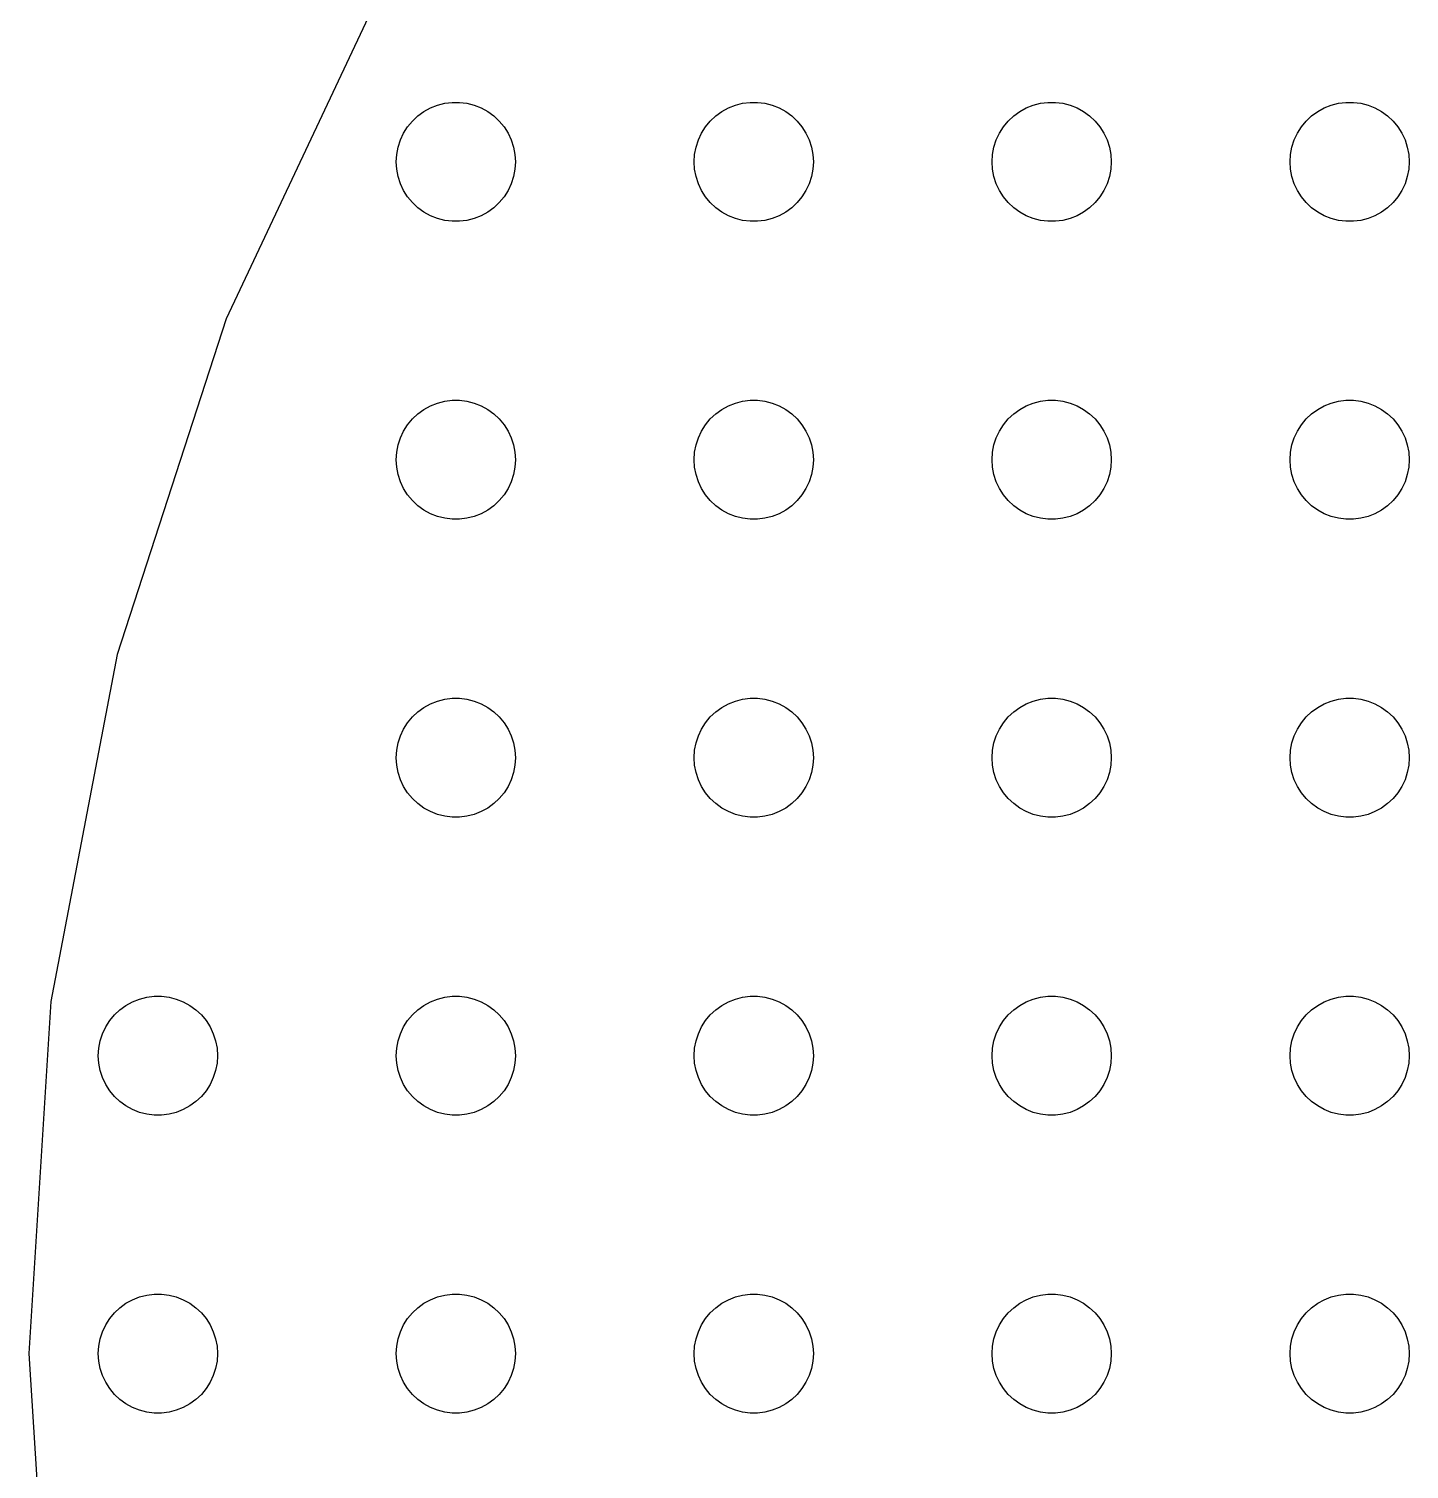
# Model space of a CAD drawing. Header units: metres. Extents: x -142 to 142, y -141 to 141.
# Drawn here: x -141.5 to -72, y -5.8 to 66.7 of the extents above; entities that cross this region are included whole.
import ezdxf

# ---------------------------------------------------------------- set-up
doc = ezdxf.new("R2010")
doc.units = ezdxf.units.M

msp = doc.modelspace()

# ---------------------------------------------------------------- linework, layer by layer
for p, q in [((-123.997, 68.1681), (-131.563, 52.0896)), ((-121.912, 62.3115), (-121.607, 62.533)), ((-121.607, 62.533), (-121.277, 62.7145)), ((-121.277, 62.7145), (-120.927, 62.8532)), ((-120.927, 62.8532), (-120.562, 62.9469)), ((-120.562, 62.9469), (-120.188, 62.9941)), ((-120.188, 62.9941), (-119.812, 62.9941)), ((-119.812, 62.9941), (-119.438, 62.9469)), ((-119.438, 62.9469), (-119.073, 62.8532)), ((-119.073, 62.8532), (-118.723, 62.7145)), ((-118.723, 62.7145), (-118.393, 62.533)), ((-118.393, 62.533), (-118.088, 62.3115)), ((-106.912, 62.3115), (-106.607, 62.533)), ((-106.607, 62.533), (-106.277, 62.7145)), ((-106.277, 62.7145), (-105.927, 62.8532)), ((-105.927, 62.8532), (-105.562, 62.9469)), ((-105.562, 62.9469), (-105.188, 62.9941)), ((-105.188, 62.9941), (-104.812, 62.9941)), ((-104.812, 62.9941), (-104.438, 62.9469)), ((-104.438, 62.9469), (-104.073, 62.8532)), ((-104.073, 62.8532), (-103.723, 62.7145)), ((-103.723, 62.7145), (-103.393, 62.533)), ((-103.393, 62.533), (-103.088, 62.3115)), ((-91.9123, 62.3115), (-91.6075, 62.533)), ((-91.6075, 62.533), (-91.2773, 62.7145)), ((-91.2773, 62.7145), (-90.927, 62.8532)), ((-90.927, 62.8532), (-90.5621, 62.9469)), ((-90.5621, 62.9469), (-90.1884, 62.9941)), ((-90.1884, 62.9941), (-89.8116, 62.9941)), ((-89.8116, 62.9941), (-89.4379, 62.9469)), ((-89.4379, 62.9469), (-89.073, 62.8532)), ((-89.073, 62.8532), (-88.7227, 62.7145)), ((-88.7227, 62.7145), (-88.3925, 62.533)), ((-88.3925, 62.533), (-88.0877, 62.3115)), ((-76.9123, 62.3115), (-76.6075, 62.533)), ((-76.6075, 62.533), (-76.2773, 62.7145)), ((-76.2773, 62.7145), (-75.927, 62.8532)), ((-75.927, 62.8532), (-75.5621, 62.9469)), ((-75.5621, 62.9469), (-75.1884, 62.9941)), ((-75.1884, 62.9941), (-74.8116, 62.9941)), ((-74.8116, 62.9941), (-74.4379, 62.9469)), ((-74.4379, 62.9469), (-74.073, 62.8532)), ((-74.073, 62.8532), (-73.7227, 62.7145)), ((-73.7227, 62.7145), (-73.3925, 62.533)), ((-73.3925, 62.533), (-73.0877, 62.3115)), ((-122.629, 61.4453), (-122.427, 61.7634)), ((-122.427, 61.7634), (-122.187, 62.0536)), ((-122.187, 62.0536), (-121.912, 62.3115)), ((-118.088, 62.3115), (-117.813, 62.0536)), ((-117.813, 62.0536), (-117.573, 61.7634)), ((-117.573, 61.7634), (-117.371, 61.4453)), ((-107.629, 61.4453), (-107.427, 61.7634)), ((-107.427, 61.7634), (-107.187, 62.0536)), ((-107.187, 62.0536), (-106.912, 62.3115)), ((-103.088, 62.3115), (-102.813, 62.0536)), ((-102.813, 62.0536), (-102.573, 61.7634)), ((-102.573, 61.7634), (-102.371, 61.4453)), ((-92.6289, 61.4453), (-92.427, 61.7634)), ((-92.427, 61.7634), (-92.1869, 62.0536)), ((-92.1869, 62.0536), (-91.9123, 62.3115)), ((-88.0877, 62.3115), (-87.8131, 62.0536)), ((-87.8131, 62.0536), (-87.573, 61.7634)), ((-87.573, 61.7634), (-87.3711, 61.4453)), ((-77.6289, 61.4453), (-77.427, 61.7634)), ((-77.427, 61.7634), (-77.1869, 62.0536)), ((-77.1869, 62.0536), (-76.9123, 62.3115)), ((-73.0877, 62.3115), (-72.8131, 62.0536)), ((-72.8131, 62.0536), (-72.573, 61.7634)), ((-72.573, 61.7634), (-72.3711, 61.4453)), ((-122.906, 60.7461), (-122.789, 61.1044)), ((-122.789, 61.1044), (-122.629, 61.4453)), ((-117.371, 61.4453), (-117.211, 61.1044)), ((-117.211, 61.1044), (-117.094, 60.7461)), ((-107.906, 60.7461), (-107.789, 61.1044)), ((-107.789, 61.1044), (-107.629, 61.4453)), ((-102.371, 61.4453), (-102.211, 61.1044)), ((-102.211, 61.1044), (-102.094, 60.7461)), ((-92.9057, 60.7461), (-92.7893, 61.1044)), ((-92.7893, 61.1044), (-92.6289, 61.4453)), ((-87.3711, 61.4453), (-87.2107, 61.1044)), ((-87.2107, 61.1044), (-87.0943, 60.7461)), ((-77.9057, 60.7461), (-77.7893, 61.1044)), ((-77.7893, 61.1044), (-77.6289, 61.4453)), ((-72.3711, 61.4453), (-72.2107, 61.1044)), ((-72.2107, 61.1044), (-72.0943, 60.7461)), ((-123, 60), (-122.976, 60.376)), ((-122.976, 60.376), (-122.906, 60.7461)), ((-117.094, 60.7461), (-117.024, 60.376)), ((-117.024, 60.376), (-117, 60)), ((-108, 60), (-107.976, 60.376)), ((-107.976, 60.376), (-107.906, 60.7461)), ((-102.094, 60.7461), (-102.024, 60.376)), ((-102.024, 60.376), (-102, 60)), ((-93, 60), (-92.9763, 60.376)), ((-92.9763, 60.376), (-92.9057, 60.7461)), ((-87.0943, 60.7461), (-87.0237, 60.376)), ((-87.0237, 60.376), (-87, 60)), ((-78, 60), (-77.9763, 60.376)), ((-77.9763, 60.376), (-77.9057, 60.7461)), ((-72.0943, 60.7461), (-72.0237, 60.376)), ((-72.0237, 60.376), (-72, 60)), ((-122.976, 59.624), (-123, 60)), ((-122.906, 59.2539), (-122.976, 59.624)), ((-117.024, 59.624), (-117.094, 59.2539)), ((-117, 60), (-117.024, 59.624)), ((-107.976, 59.624), (-108, 60)), ((-107.906, 59.2539), (-107.976, 59.624)), ((-102.024, 59.624), (-102.094, 59.2539)), ((-102, 60), (-102.024, 59.624)), ((-92.9763, 59.624), (-93, 60)), ((-92.9057, 59.2539), (-92.9763, 59.624)), ((-87.0237, 59.624), (-87.0943, 59.2539)), ((-87, 60), (-87.0237, 59.624)), ((-77.9763, 59.624), (-78, 60)), ((-77.9057, 59.2539), (-77.9763, 59.624)), ((-72.0237, 59.624), (-72.0943, 59.2539)), ((-72, 60), (-72.0237, 59.624)), ((-122.789, 58.8956), (-122.906, 59.2539)), ((-122.629, 58.5547), (-122.789, 58.8956)), ((-117.211, 58.8956), (-117.371, 58.5547)), ((-117.094, 59.2539), (-117.211, 58.8956)), ((-107.789, 58.8956), (-107.906, 59.2539)), ((-107.629, 58.5547), (-107.789, 58.8956)), ((-102.211, 58.8956), (-102.371, 58.5547)), ((-102.094, 59.2539), (-102.211, 58.8956)), ((-92.7893, 58.8956), (-92.9057, 59.2539)), ((-92.6289, 58.5547), (-92.7893, 58.8956)), ((-87.2107, 58.8956), (-87.3711, 58.5547)), ((-87.0943, 59.2539), (-87.2107, 58.8956)), ((-77.7893, 58.8956), (-77.9057, 59.2539)), ((-77.6289, 58.5547), (-77.7893, 58.8956)), ((-72.2107, 58.8956), (-72.3711, 58.5547)), ((-72.0943, 59.2539), (-72.2107, 58.8956)), ((-122.427, 58.2366), (-122.629, 58.5547)), ((-122.187, 57.9464), (-122.427, 58.2366)), ((-117.573, 58.2366), (-117.813, 57.9464)), ((-117.371, 58.5547), (-117.573, 58.2366)), ((-107.427, 58.2366), (-107.629, 58.5547)), ((-107.187, 57.9464), (-107.427, 58.2366)), ((-102.573, 58.2366), (-102.813, 57.9464)), ((-102.371, 58.5547), (-102.573, 58.2366)), ((-92.427, 58.2366), (-92.6289, 58.5547)), ((-92.1869, 57.9464), (-92.427, 58.2366)), ((-87.573, 58.2366), (-87.8131, 57.9464)), ((-87.3711, 58.5547), (-87.573, 58.2366)), ((-77.427, 58.2366), (-77.6289, 58.5547)), ((-77.1869, 57.9464), (-77.427, 58.2366)), ((-72.573, 58.2366), (-72.8131, 57.9464)), ((-72.3711, 58.5547), (-72.573, 58.2366)), ((-121.912, 57.6885), (-122.187, 57.9464)), ((-121.607, 57.467), (-121.912, 57.6885)), ((-121.277, 57.2855), (-121.607, 57.467)), ((-118.393, 57.467), (-118.723, 57.2855)), ((-118.088, 57.6885), (-118.393, 57.467)), ((-117.813, 57.9464), (-118.088, 57.6885)), ((-106.912, 57.6885), (-107.187, 57.9464)), ((-106.607, 57.467), (-106.912, 57.6885)), ((-106.277, 57.2855), (-106.607, 57.467)), ((-103.393, 57.467), (-103.723, 57.2855)), ((-103.088, 57.6885), (-103.393, 57.467)), ((-102.813, 57.9464), (-103.088, 57.6885)), ((-91.9123, 57.6885), (-92.1869, 57.9464)), ((-91.6075, 57.467), (-91.9123, 57.6885)), ((-91.2773, 57.2855), (-91.6075, 57.467)), ((-88.3925, 57.467), (-88.7227, 57.2855)), ((-88.0877, 57.6885), (-88.3925, 57.467)), ((-87.8131, 57.9464), (-88.0877, 57.6885)), ((-76.9123, 57.6885), (-77.1869, 57.9464)), ((-76.6075, 57.467), (-76.9123, 57.6885)), ((-76.2773, 57.2855), (-76.6075, 57.467)), ((-73.3925, 57.467), (-73.7227, 57.2855)), ((-73.0877, 57.6885), (-73.3925, 57.467)), ((-72.8131, 57.9464), (-73.0877, 57.6885)), ((-120.927, 57.1468), (-121.277, 57.2855)), ((-120.562, 57.0531), (-120.927, 57.1468)), ((-120.188, 57.0059), (-120.562, 57.0531)), ((-119.812, 57.0059), (-120.188, 57.0059)), ((-119.438, 57.0531), (-119.812, 57.0059)), ((-119.073, 57.1468), (-119.438, 57.0531)), ((-118.723, 57.2855), (-119.073, 57.1468)), ((-105.927, 57.1468), (-106.277, 57.2855)), ((-105.562, 57.0531), (-105.927, 57.1468)), ((-105.188, 57.0059), (-105.562, 57.0531)), ((-104.812, 57.0059), (-105.188, 57.0059)), ((-104.438, 57.0531), (-104.812, 57.0059)), ((-104.073, 57.1468), (-104.438, 57.0531)), ((-103.723, 57.2855), (-104.073, 57.1468)), ((-90.927, 57.1468), (-91.2773, 57.2855)), ((-90.5621, 57.0531), (-90.927, 57.1468)), ((-90.1884, 57.0059), (-90.5621, 57.0531)), ((-89.8116, 57.0059), (-90.1884, 57.0059)), ((-89.4379, 57.0531), (-89.8116, 57.0059)), ((-89.073, 57.1468), (-89.4379, 57.0531)), ((-88.7227, 57.2855), (-89.073, 57.1468)), ((-75.927, 57.1468), (-76.2773, 57.2855)), ((-75.5621, 57.0531), (-75.927, 57.1468)), ((-75.1884, 57.0059), (-75.5621, 57.0531)), ((-74.8116, 57.0059), (-75.1884, 57.0059)), ((-74.4379, 57.0531), (-74.8116, 57.0059)), ((-74.073, 57.1468), (-74.4379, 57.0531)), ((-73.7227, 57.2855), (-74.073, 57.1468)), ((-131.563, 52.0896), (-137.055, 35.1896)), ((-120.927, 47.8532), (-120.562, 47.9469)), ((-120.562, 47.9469), (-120.188, 47.9941)), ((-120.188, 47.9941), (-119.812, 47.9941)), ((-119.812, 47.9941), (-119.438, 47.9469)), ((-119.438, 47.9469), (-119.073, 47.8532)), ((-105.927, 47.8532), (-105.562, 47.9469)), ((-105.562, 47.9469), (-105.188, 47.9941)), ((-105.188, 47.9941), (-104.812, 47.9941)), ((-104.812, 47.9941), (-104.438, 47.9469)), ((-104.438, 47.9469), (-104.073, 47.8532)), ((-90.927, 47.8532), (-90.5621, 47.9469)), ((-90.5621, 47.9469), (-90.1884, 47.9941)), ((-90.1884, 47.9941), (-89.8116, 47.9941)), ((-89.8116, 47.9941), (-89.4379, 47.9469)), ((-89.4379, 47.9469), (-89.073, 47.8532)), ((-75.927, 47.8532), (-75.5621, 47.9469)), ((-75.5621, 47.9469), (-75.1884, 47.9941)), ((-75.1884, 47.9941), (-74.8116, 47.9941)), ((-74.8116, 47.9941), (-74.4379, 47.9469)), ((-74.4379, 47.9469), (-74.073, 47.8532)), ((-122.187, 47.0536), (-121.912, 47.3115)), ((-121.912, 47.3115), (-121.607, 47.533)), ((-121.607, 47.533), (-121.277, 47.7145)), ((-121.277, 47.7145), (-120.927, 47.8532)), ((-119.073, 47.8532), (-118.723, 47.7145)), ((-118.723, 47.7145), (-118.393, 47.533)), ((-118.393, 47.533), (-118.088, 47.3115)), ((-118.088, 47.3115), (-117.813, 47.0536)), ((-107.187, 47.0536), (-106.912, 47.3115)), ((-106.912, 47.3115), (-106.607, 47.533)), ((-106.607, 47.533), (-106.277, 47.7145)), ((-106.277, 47.7145), (-105.927, 47.8532)), ((-104.073, 47.8532), (-103.723, 47.7145)), ((-103.723, 47.7145), (-103.393, 47.533)), ((-103.393, 47.533), (-103.088, 47.3115)), ((-103.088, 47.3115), (-102.813, 47.0536)), ((-92.1869, 47.0536), (-91.9123, 47.3115)), ((-91.9123, 47.3115), (-91.6075, 47.533)), ((-91.6075, 47.533), (-91.2773, 47.7145)), ((-91.2773, 47.7145), (-90.927, 47.8532)), ((-89.073, 47.8532), (-88.7227, 47.7145)), ((-88.7227, 47.7145), (-88.3925, 47.533)), ((-88.3925, 47.533), (-88.0877, 47.3115)), ((-88.0877, 47.3115), (-87.8131, 47.0536)), ((-77.1869, 47.0536), (-76.9123, 47.3115)), ((-76.9123, 47.3115), (-76.6075, 47.533)), ((-76.6075, 47.533), (-76.2773, 47.7145)), ((-76.2773, 47.7145), (-75.927, 47.8532)), ((-74.073, 47.8532), (-73.7227, 47.7145)), ((-73.7227, 47.7145), (-73.3925, 47.533)), ((-73.3925, 47.533), (-73.0877, 47.3115)), ((-73.0877, 47.3115), (-72.8131, 47.0536)), ((-122.789, 46.1044), (-122.629, 46.4453)), ((-122.629, 46.4453), (-122.427, 46.7634)), ((-122.427, 46.7634), (-122.187, 47.0536)), ((-117.813, 47.0536), (-117.573, 46.7634)), ((-117.573, 46.7634), (-117.371, 46.4453)), ((-117.371, 46.4453), (-117.211, 46.1044)), ((-107.789, 46.1044), (-107.629, 46.4453)), ((-107.629, 46.4453), (-107.427, 46.7634)), ((-107.427, 46.7634), (-107.187, 47.0536)), ((-102.813, 47.0536), (-102.573, 46.7634)), ((-102.573, 46.7634), (-102.371, 46.4453)), ((-102.371, 46.4453), (-102.211, 46.1044)), ((-92.7893, 46.1044), (-92.6289, 46.4453)), ((-92.6289, 46.4453), (-92.427, 46.7634)), ((-92.427, 46.7634), (-92.1869, 47.0536)), ((-87.8131, 47.0536), (-87.573, 46.7634)), ((-87.573, 46.7634), (-87.3711, 46.4453)), ((-87.3711, 46.4453), (-87.2107, 46.1044)), ((-77.7893, 46.1044), (-77.6289, 46.4453)), ((-77.6289, 46.4453), (-77.427, 46.7634)), ((-77.427, 46.7634), (-77.1869, 47.0536)), ((-72.8131, 47.0536), (-72.573, 46.7634)), ((-72.573, 46.7634), (-72.3711, 46.4453)), ((-72.3711, 46.4453), (-72.2107, 46.1044)), ((-122.976, 45.376), (-122.906, 45.7461)), ((-122.906, 45.7461), (-122.789, 46.1044)), ((-117.211, 46.1044), (-117.094, 45.7461)), ((-117.094, 45.7461), (-117.024, 45.376)), ((-107.976, 45.376), (-107.906, 45.7461)), ((-107.906, 45.7461), (-107.789, 46.1044)), ((-102.211, 46.1044), (-102.094, 45.7461)), ((-102.094, 45.7461), (-102.024, 45.376)), ((-92.9763, 45.376), (-92.9057, 45.7461)), ((-92.9057, 45.7461), (-92.7893, 46.1044)), ((-87.2107, 46.1044), (-87.0943, 45.7461)), ((-87.0943, 45.7461), (-87.0237, 45.376)), ((-77.9763, 45.376), (-77.9057, 45.7461)), ((-77.9057, 45.7461), (-77.7893, 46.1044)), ((-72.2107, 46.1044), (-72.0943, 45.7461)), ((-72.0943, 45.7461), (-72.0237, 45.376)), ((-123, 45), (-122.976, 45.376)), ((-122.976, 44.624), (-123, 45)), ((-117.024, 45.376), (-117, 45)), ((-117, 45), (-117.024, 44.624)), ((-108, 45), (-107.976, 45.376)), ((-107.976, 44.624), (-108, 45)), ((-102.024, 45.376), (-102, 45)), ((-102, 45), (-102.024, 44.624)), ((-93, 45), (-92.9763, 45.376)), ((-92.9763, 44.624), (-93, 45)), ((-87.0237, 45.376), (-87, 45)), ((-87, 45), (-87.0237, 44.624)), ((-78, 45), (-77.9763, 45.376)), ((-77.9763, 44.624), (-78, 45)), ((-72.0237, 45.376), (-72, 45)), ((-72, 45), (-72.0237, 44.624)), ((-122.906, 44.2539), (-122.976, 44.624)), ((-122.789, 43.8956), (-122.906, 44.2539)), ((-117.094, 44.2539), (-117.211, 43.8956)), ((-117.024, 44.624), (-117.094, 44.2539)), ((-107.906, 44.2539), (-107.976, 44.624)), ((-107.789, 43.8956), (-107.906, 44.2539)), ((-102.094, 44.2539), (-102.211, 43.8956)), ((-102.024, 44.624), (-102.094, 44.2539)), ((-92.9057, 44.2539), (-92.9763, 44.624)), ((-92.7893, 43.8956), (-92.9057, 44.2539)), ((-87.0943, 44.2539), (-87.2107, 43.8956)), ((-87.0237, 44.624), (-87.0943, 44.2539)), ((-77.9057, 44.2539), (-77.9763, 44.624)), ((-77.7893, 43.8956), (-77.9057, 44.2539)), ((-72.0943, 44.2539), (-72.2107, 43.8956)), ((-72.0237, 44.624), (-72.0943, 44.2539)), ((-122.629, 43.5547), (-122.789, 43.8956)), ((-122.427, 43.2366), (-122.629, 43.5547)), ((-117.371, 43.5547), (-117.573, 43.2366)), ((-117.211, 43.8956), (-117.371, 43.5547)), ((-107.629, 43.5547), (-107.789, 43.8956)), ((-107.427, 43.2366), (-107.629, 43.5547)), ((-102.371, 43.5547), (-102.573, 43.2366)), ((-102.211, 43.8956), (-102.371, 43.5547)), ((-92.6289, 43.5547), (-92.7893, 43.8956)), ((-92.427, 43.2366), (-92.6289, 43.5547)), ((-87.3711, 43.5547), (-87.573, 43.2366)), ((-87.2107, 43.8956), (-87.3711, 43.5547)), ((-77.6289, 43.5547), (-77.7893, 43.8956)), ((-77.427, 43.2366), (-77.6289, 43.5547)), ((-72.3711, 43.5547), (-72.573, 43.2366)), ((-72.2107, 43.8956), (-72.3711, 43.5547)), ((-122.187, 42.9464), (-122.427, 43.2366)), ((-121.912, 42.6885), (-122.187, 42.9464)), ((-117.813, 42.9464), (-118.088, 42.6885)), ((-117.573, 43.2366), (-117.813, 42.9464)), ((-107.187, 42.9464), (-107.427, 43.2366)), ((-106.912, 42.6885), (-107.187, 42.9464)), ((-102.813, 42.9464), (-103.088, 42.6885)), ((-102.573, 43.2366), (-102.813, 42.9464)), ((-92.1869, 42.9464), (-92.427, 43.2366)), ((-91.9123, 42.6885), (-92.1869, 42.9464)), ((-87.8131, 42.9464), (-88.0877, 42.6885)), ((-87.573, 43.2366), (-87.8131, 42.9464)), ((-77.1869, 42.9464), (-77.427, 43.2366)), ((-76.9123, 42.6885), (-77.1869, 42.9464)), ((-72.8131, 42.9464), (-73.0877, 42.6885)), ((-72.573, 43.2366), (-72.8131, 42.9464)), ((-121.607, 42.467), (-121.912, 42.6885)), ((-121.277, 42.2855), (-121.607, 42.467)), ((-120.927, 42.1468), (-121.277, 42.2855)), ((-120.562, 42.0531), (-120.927, 42.1468)), ((-119.073, 42.1468), (-119.438, 42.0531)), ((-118.723, 42.2855), (-119.073, 42.1468)), ((-118.393, 42.467), (-118.723, 42.2855)), ((-118.088, 42.6885), (-118.393, 42.467)), ((-106.607, 42.467), (-106.912, 42.6885)), ((-106.277, 42.2855), (-106.607, 42.467)), ((-105.927, 42.1468), (-106.277, 42.2855)), ((-105.562, 42.0531), (-105.927, 42.1468)), ((-104.073, 42.1468), (-104.438, 42.0531)), ((-103.723, 42.2855), (-104.073, 42.1468)), ((-103.393, 42.467), (-103.723, 42.2855)), ((-103.088, 42.6885), (-103.393, 42.467)), ((-91.6075, 42.467), (-91.9123, 42.6885)), ((-91.2773, 42.2855), (-91.6075, 42.467)), ((-90.927, 42.1468), (-91.2773, 42.2855)), ((-90.5621, 42.0531), (-90.927, 42.1468)), ((-89.073, 42.1468), (-89.4379, 42.0531)), ((-88.7227, 42.2855), (-89.073, 42.1468)), ((-88.3925, 42.467), (-88.7227, 42.2855)), ((-88.0877, 42.6885), (-88.3925, 42.467)), ((-76.6075, 42.467), (-76.9123, 42.6885)), ((-76.2773, 42.2855), (-76.6075, 42.467)), ((-75.927, 42.1468), (-76.2773, 42.2855)), ((-75.5621, 42.0531), (-75.927, 42.1468)), ((-74.073, 42.1468), (-74.4379, 42.0531)), ((-73.7227, 42.2855), (-74.073, 42.1468)), ((-73.3925, 42.467), (-73.7227, 42.2855)), ((-73.0877, 42.6885), (-73.3925, 42.467)), ((-120.188, 42.0059), (-120.562, 42.0531)), ((-119.812, 42.0059), (-120.188, 42.0059)), ((-119.438, 42.0531), (-119.812, 42.0059)), ((-105.188, 42.0059), (-105.562, 42.0531)), ((-104.812, 42.0059), (-105.188, 42.0059)), ((-104.438, 42.0531), (-104.812, 42.0059)), ((-90.1884, 42.0059), (-90.5621, 42.0531)), ((-89.8116, 42.0059), (-90.1884, 42.0059)), ((-89.4379, 42.0531), (-89.8116, 42.0059)), ((-75.1884, 42.0059), (-75.5621, 42.0531)), ((-74.8116, 42.0059), (-75.1884, 42.0059)), ((-74.4379, 42.0531), (-74.8116, 42.0059)), ((-137.055, 35.1896), (-140.384, 17.7346)), ((-121.607, 32.533), (-121.277, 32.7145)), ((-121.277, 32.7145), (-120.927, 32.8532)), ((-120.927, 32.8532), (-120.562, 32.9469)), ((-120.562, 32.9469), (-120.188, 32.9941)), ((-120.188, 32.9941), (-119.812, 32.9941)), ((-119.812, 32.9941), (-119.438, 32.9469)), ((-119.438, 32.9469), (-119.073, 32.8532)), ((-119.073, 32.8532), (-118.723, 32.7145)), ((-118.723, 32.7145), (-118.393, 32.533)), ((-106.607, 32.533), (-106.277, 32.7145)), ((-106.277, 32.7145), (-105.927, 32.8532)), ((-105.927, 32.8532), (-105.562, 32.9469)), ((-105.562, 32.9469), (-105.188, 32.9941)), ((-105.188, 32.9941), (-104.812, 32.9941)), ((-104.812, 32.9941), (-104.438, 32.9469)), ((-104.438, 32.9469), (-104.073, 32.8532)), ((-104.073, 32.8532), (-103.723, 32.7145)), ((-103.723, 32.7145), (-103.393, 32.533)), ((-91.6075, 32.533), (-91.2773, 32.7145)), ((-91.2773, 32.7145), (-90.927, 32.8532)), ((-90.927, 32.8532), (-90.5621, 32.9469)), ((-90.5621, 32.9469), (-90.1884, 32.9941)), ((-90.1884, 32.9941), (-89.8116, 32.9941)), ((-89.8116, 32.9941), (-89.4379, 32.9469)), ((-89.4379, 32.9469), (-89.073, 32.8532)), ((-89.073, 32.8532), (-88.7227, 32.7145)), ((-88.7227, 32.7145), (-88.3925, 32.533)), ((-76.6075, 32.533), (-76.2773, 32.7145)), ((-76.2773, 32.7145), (-75.927, 32.8532)), ((-75.927, 32.8532), (-75.5621, 32.9469)), ((-75.5621, 32.9469), (-75.1884, 32.9941)), ((-75.1884, 32.9941), (-74.8116, 32.9941)), ((-74.8116, 32.9941), (-74.4379, 32.9469)), ((-74.4379, 32.9469), (-74.073, 32.8532)), ((-74.073, 32.8532), (-73.7227, 32.7145)), ((-73.7227, 32.7145), (-73.3925, 32.533)), ((-122.427, 31.7634), (-122.187, 32.0536)), ((-122.187, 32.0536), (-121.912, 32.3115)), ((-121.912, 32.3115), (-121.607, 32.533)), ((-118.393, 32.533), (-118.088, 32.3115)), ((-118.088, 32.3115), (-117.813, 32.0536)), ((-117.813, 32.0536), (-117.573, 31.7634)), ((-107.427, 31.7634), (-107.187, 32.0536)), ((-107.187, 32.0536), (-106.912, 32.3115)), ((-106.912, 32.3115), (-106.607, 32.533)), ((-103.393, 32.533), (-103.088, 32.3115)), ((-103.088, 32.3115), (-102.813, 32.0536)), ((-102.813, 32.0536), (-102.573, 31.7634)), ((-92.427, 31.7634), (-92.1869, 32.0536)), ((-92.1869, 32.0536), (-91.9123, 32.3115)), ((-91.9123, 32.3115), (-91.6075, 32.533)), ((-88.3925, 32.533), (-88.0877, 32.3115)), ((-88.0877, 32.3115), (-87.8131, 32.0536)), ((-87.8131, 32.0536), (-87.573, 31.7634)), ((-77.427, 31.7634), (-77.1869, 32.0536)), ((-77.1869, 32.0536), (-76.9123, 32.3115)), ((-76.9123, 32.3115), (-76.6075, 32.533)), ((-73.3925, 32.533), (-73.0877, 32.3115)), ((-73.0877, 32.3115), (-72.8131, 32.0536)), ((-72.8131, 32.0536), (-72.573, 31.7634)), ((-122.789, 31.1044), (-122.629, 31.4453)), ((-122.629, 31.4453), (-122.427, 31.7634)), ((-117.573, 31.7634), (-117.371, 31.4453)), ((-117.371, 31.4453), (-117.211, 31.1044)), ((-107.789, 31.1044), (-107.629, 31.4453)), ((-107.629, 31.4453), (-107.427, 31.7634)), ((-102.573, 31.7634), (-102.371, 31.4453)), ((-102.371, 31.4453), (-102.211, 31.1044)), ((-92.7893, 31.1044), (-92.6289, 31.4453)), ((-92.6289, 31.4453), (-92.427, 31.7634)), ((-87.573, 31.7634), (-87.3711, 31.4453)), ((-87.3711, 31.4453), (-87.2107, 31.1044)), ((-77.7893, 31.1044), (-77.6289, 31.4453)), ((-77.6289, 31.4453), (-77.427, 31.7634)), ((-72.573, 31.7634), (-72.3711, 31.4453)), ((-72.3711, 31.4453), (-72.2107, 31.1044)), ((-122.976, 30.376), (-122.906, 30.7461)), ((-122.906, 30.7461), (-122.789, 31.1044)), ((-117.211, 31.1044), (-117.094, 30.7461)), ((-117.094, 30.7461), (-117.024, 30.376)), ((-107.976, 30.376), (-107.906, 30.7461)), ((-107.906, 30.7461), (-107.789, 31.1044)), ((-102.211, 31.1044), (-102.094, 30.7461)), ((-102.094, 30.7461), (-102.024, 30.376)), ((-92.9763, 30.376), (-92.9057, 30.7461)), ((-92.9057, 30.7461), (-92.7893, 31.1044)), ((-87.2107, 31.1044), (-87.0943, 30.7461)), ((-87.0943, 30.7461), (-87.0237, 30.376)), ((-77.9763, 30.376), (-77.9057, 30.7461)), ((-77.9057, 30.7461), (-77.7893, 31.1044)), ((-72.2107, 31.1044), (-72.0943, 30.7461)), ((-72.0943, 30.7461), (-72.0237, 30.376)), ((-123, 30), (-122.976, 30.376)), ((-122.976, 29.624), (-123, 30)), ((-117.024, 30.376), (-117, 30)), ((-117, 30), (-117.024, 29.624)), ((-108, 30), (-107.976, 30.376)), ((-107.976, 29.624), (-108, 30)), ((-102.024, 30.376), (-102, 30)), ((-102, 30), (-102.024, 29.624)), ((-93, 30), (-92.9763, 30.376)), ((-92.9763, 29.624), (-93, 30)), ((-87.0237, 30.376), (-87, 30)), ((-87, 30), (-87.0237, 29.624)), ((-78, 30), (-77.9763, 30.376)), ((-77.9763, 29.624), (-78, 30)), ((-72.0237, 30.376), (-72, 30)), ((-72, 30), (-72.0237, 29.624)), ((-122.906, 29.2539), (-122.976, 29.624)), ((-122.789, 28.8956), (-122.906, 29.2539)), ((-117.094, 29.2539), (-117.211, 28.8956)), ((-117.024, 29.624), (-117.094, 29.2539)), ((-107.906, 29.2539), (-107.976, 29.624)), ((-107.789, 28.8956), (-107.906, 29.2539)), ((-102.094, 29.2539), (-102.211, 28.8956)), ((-102.024, 29.624), (-102.094, 29.2539)), ((-92.9057, 29.2539), (-92.9763, 29.624)), ((-92.7893, 28.8956), (-92.9057, 29.2539)), ((-87.0943, 29.2539), (-87.2107, 28.8956)), ((-87.0237, 29.624), (-87.0943, 29.2539)), ((-77.9057, 29.2539), (-77.9763, 29.624)), ((-77.7893, 28.8956), (-77.9057, 29.2539)), ((-72.0943, 29.2539), (-72.2107, 28.8956)), ((-72.0237, 29.624), (-72.0943, 29.2539)), ((-122.629, 28.5547), (-122.789, 28.8956)), ((-122.427, 28.2366), (-122.629, 28.5547)), ((-117.371, 28.5547), (-117.573, 28.2366)), ((-117.211, 28.8956), (-117.371, 28.5547)), ((-107.629, 28.5547), (-107.789, 28.8956)), ((-107.427, 28.2366), (-107.629, 28.5547)), ((-102.371, 28.5547), (-102.573, 28.2366)), ((-102.211, 28.8956), (-102.371, 28.5547)), ((-92.6289, 28.5547), (-92.7893, 28.8956)), ((-92.427, 28.2366), (-92.6289, 28.5547)), ((-87.3711, 28.5547), (-87.573, 28.2366)), ((-87.2107, 28.8956), (-87.3711, 28.5547)), ((-77.6289, 28.5547), (-77.7893, 28.8956)), ((-77.427, 28.2366), (-77.6289, 28.5547)), ((-72.3711, 28.5547), (-72.573, 28.2366)), ((-72.2107, 28.8956), (-72.3711, 28.5547)), ((-122.187, 27.9464), (-122.427, 28.2366)), ((-121.912, 27.6884), (-122.187, 27.9464)), ((-121.607, 27.467), (-121.912, 27.6884)), ((-118.088, 27.6884), (-118.393, 27.467)), ((-117.813, 27.9464), (-118.088, 27.6884)), ((-117.573, 28.2366), (-117.813, 27.9464)), ((-107.187, 27.9464), (-107.427, 28.2366)), ((-106.912, 27.6884), (-107.187, 27.9464)), ((-106.607, 27.467), (-106.912, 27.6884)), ((-103.088, 27.6884), (-103.393, 27.467)), ((-102.813, 27.9464), (-103.088, 27.6884)), ((-102.573, 28.2366), (-102.813, 27.9464)), ((-92.1869, 27.9464), (-92.427, 28.2366)), ((-91.9123, 27.6884), (-92.1869, 27.9464)), ((-91.6075, 27.467), (-91.9123, 27.6884)), ((-88.0877, 27.6884), (-88.3925, 27.467)), ((-87.8131, 27.9464), (-88.0877, 27.6884)), ((-87.573, 28.2366), (-87.8131, 27.9464)), ((-77.1869, 27.9464), (-77.427, 28.2366)), ((-76.9123, 27.6884), (-77.1869, 27.9464)), ((-76.6075, 27.467), (-76.9123, 27.6884)), ((-73.0877, 27.6884), (-73.3925, 27.467)), ((-72.8131, 27.9464), (-73.0877, 27.6884)), ((-72.573, 28.2366), (-72.8131, 27.9464)), ((-121.277, 27.2855), (-121.607, 27.467)), ((-120.927, 27.1468), (-121.277, 27.2855)), ((-120.562, 27.0531), (-120.927, 27.1468)), ((-120.188, 27.0059), (-120.562, 27.0531)), ((-119.812, 27.0059), (-120.188, 27.0059)), ((-119.438, 27.0531), (-119.812, 27.0059)), ((-119.073, 27.1468), (-119.438, 27.0531)), ((-118.723, 27.2855), (-119.073, 27.1468)), ((-118.393, 27.467), (-118.723, 27.2855)), ((-106.277, 27.2855), (-106.607, 27.467)), ((-105.927, 27.1468), (-106.277, 27.2855)), ((-105.562, 27.0531), (-105.927, 27.1468)), ((-105.188, 27.0059), (-105.562, 27.0531)), ((-104.812, 27.0059), (-105.188, 27.0059)), ((-104.438, 27.0531), (-104.812, 27.0059)), ((-104.073, 27.1468), (-104.438, 27.0531)), ((-103.723, 27.2855), (-104.073, 27.1468)), ((-103.393, 27.467), (-103.723, 27.2855)), ((-91.2773, 27.2855), (-91.6075, 27.467)), ((-90.927, 27.1468), (-91.2773, 27.2855)), ((-90.5621, 27.0531), (-90.927, 27.1468)), ((-90.1884, 27.0059), (-90.5621, 27.0531)), ((-89.8116, 27.0059), (-90.1884, 27.0059)), ((-89.4379, 27.0531), (-89.8116, 27.0059)), ((-89.073, 27.1468), (-89.4379, 27.0531)), ((-88.7227, 27.2855), (-89.073, 27.1468)), ((-88.3925, 27.467), (-88.7227, 27.2855)), ((-76.2773, 27.2855), (-76.6075, 27.467)), ((-75.927, 27.1468), (-76.2773, 27.2855)), ((-75.5621, 27.0531), (-75.927, 27.1468)), ((-75.1884, 27.0059), (-75.5621, 27.0531)), ((-74.8116, 27.0059), (-75.1884, 27.0059)), ((-74.4379, 27.0531), (-74.8116, 27.0059)), ((-74.073, 27.1468), (-74.4379, 27.0531)), ((-73.7227, 27.2855), (-74.073, 27.1468)), ((-73.3925, 27.467), (-73.7227, 27.2855)), ((-140.384, 17.7346), (-141.5, 0)), ((-136.912, 17.3115), (-136.607, 17.533)), ((-136.607, 17.533), (-136.277, 17.7145)), ((-136.277, 17.7145), (-135.927, 17.8532)), ((-135.927, 17.8532), (-135.562, 17.9469)), ((-135.562, 17.9469), (-135.188, 17.9941)), ((-135.188, 17.9941), (-134.812, 17.9941)), ((-134.812, 17.9941), (-134.438, 17.9469)), ((-134.438, 17.9469), (-134.073, 17.8532)), ((-134.073, 17.8532), (-133.723, 17.7145)), ((-133.723, 17.7145), (-133.393, 17.533)), ((-133.393, 17.533), (-133.088, 17.3115)), ((-121.912, 17.3115), (-121.607, 17.533)), ((-121.607, 17.533), (-121.277, 17.7145)), ((-121.277, 17.7145), (-120.927, 17.8532)), ((-120.927, 17.8532), (-120.562, 17.9469)), ((-120.562, 17.9469), (-120.188, 17.9941)), ((-120.188, 17.9941), (-119.812, 17.9941)), ((-119.812, 17.9941), (-119.438, 17.9469)), ((-119.438, 17.9469), (-119.073, 17.8532)), ((-119.073, 17.8532), (-118.723, 17.7145)), ((-118.723, 17.7145), (-118.393, 17.533)), ((-118.393, 17.533), (-118.088, 17.3115)), ((-106.912, 17.3115), (-106.607, 17.533)), ((-106.607, 17.533), (-106.277, 17.7145)), ((-106.277, 17.7145), (-105.927, 17.8532)), ((-105.927, 17.8532), (-105.562, 17.9469)), ((-105.562, 17.9469), (-105.188, 17.9941)), ((-105.188, 17.9941), (-104.812, 17.9941)), ((-104.812, 17.9941), (-104.438, 17.9469)), ((-104.438, 17.9469), (-104.073, 17.8532)), ((-104.073, 17.8532), (-103.723, 17.7145)), ((-103.723, 17.7145), (-103.393, 17.533)), ((-103.393, 17.533), (-103.088, 17.3115)), ((-91.9123, 17.3115), (-91.6075, 17.533)), ((-91.6075, 17.533), (-91.2773, 17.7145)), ((-91.2773, 17.7145), (-90.927, 17.8532)), ((-90.927, 17.8532), (-90.5621, 17.9469)), ((-90.5621, 17.9469), (-90.1884, 17.9941)), ((-90.1884, 17.9941), (-89.8116, 17.9941)), ((-89.8116, 17.9941), (-89.4379, 17.9469)), ((-89.4379, 17.9469), (-89.073, 17.8532)), ((-89.073, 17.8532), (-88.7227, 17.7145)), ((-88.7227, 17.7145), (-88.3925, 17.533)), ((-88.3925, 17.533), (-88.0877, 17.3115)), ((-76.9123, 17.3115), (-76.6075, 17.533)), ((-76.6075, 17.533), (-76.2773, 17.7145)), ((-76.2773, 17.7145), (-75.927, 17.8532)), ((-75.927, 17.8532), (-75.5621, 17.9469)), ((-75.5621, 17.9469), (-75.1884, 17.9941)), ((-75.1884, 17.9941), (-74.8116, 17.9941)), ((-74.8116, 17.9941), (-74.4379, 17.9469)), ((-74.4379, 17.9469), (-74.073, 17.8532)), ((-74.073, 17.8532), (-73.7227, 17.7145)), ((-73.7227, 17.7145), (-73.3925, 17.533)), ((-73.3925, 17.533), (-73.0877, 17.3115)), ((-137.629, 16.4453), (-137.427, 16.7634)), ((-137.427, 16.7634), (-137.187, 17.0536)), ((-137.187, 17.0536), (-136.912, 17.3115)), ((-133.088, 17.3115), (-132.813, 17.0536)), ((-132.813, 17.0536), (-132.573, 16.7634)), ((-132.573, 16.7634), (-132.371, 16.4453)), ((-122.629, 16.4453), (-122.427, 16.7634)), ((-122.427, 16.7634), (-122.187, 17.0536)), ((-122.187, 17.0536), (-121.912, 17.3115)), ((-118.088, 17.3115), (-117.813, 17.0536)), ((-117.813, 17.0536), (-117.573, 16.7634)), ((-117.573, 16.7634), (-117.371, 16.4453)), ((-107.629, 16.4453), (-107.427, 16.7634)), ((-107.427, 16.7634), (-107.187, 17.0536)), ((-107.187, 17.0536), (-106.912, 17.3115)), ((-103.088, 17.3115), (-102.813, 17.0536)), ((-102.813, 17.0536), (-102.573, 16.7634)), ((-102.573, 16.7634), (-102.371, 16.4453)), ((-92.6289, 16.4453), (-92.427, 16.7634)), ((-92.427, 16.7634), (-92.1869, 17.0536)), ((-92.1869, 17.0536), (-91.9123, 17.3115)), ((-88.0877, 17.3115), (-87.8131, 17.0536)), ((-87.8131, 17.0536), (-87.573, 16.7634)), ((-87.573, 16.7634), (-87.3711, 16.4453)), ((-77.6289, 16.4453), (-77.427, 16.7634)), ((-77.427, 16.7634), (-77.1869, 17.0536)), ((-77.1869, 17.0536), (-76.9123, 17.3115)), ((-73.0877, 17.3115), (-72.8131, 17.0536)), ((-72.8131, 17.0536), (-72.573, 16.7634)), ((-72.573, 16.7634), (-72.3711, 16.4453)), ((-137.906, 15.7461), (-137.789, 16.1044)), ((-137.789, 16.1044), (-137.629, 16.4453)), ((-132.371, 16.4453), (-132.211, 16.1044)), ((-132.211, 16.1044), (-132.094, 15.7461)), ((-122.906, 15.7461), (-122.789, 16.1044)), ((-122.789, 16.1044), (-122.629, 16.4453)), ((-117.371, 16.4453), (-117.211, 16.1044)), ((-117.211, 16.1044), (-117.094, 15.7461)), ((-107.906, 15.7461), (-107.789, 16.1044)), ((-107.789, 16.1044), (-107.629, 16.4453)), ((-102.371, 16.4453), (-102.211, 16.1044)), ((-102.211, 16.1044), (-102.094, 15.7461)), ((-92.9057, 15.7461), (-92.7893, 16.1044)), ((-92.7893, 16.1044), (-92.6289, 16.4453)), ((-87.3711, 16.4453), (-87.2107, 16.1044)), ((-87.2107, 16.1044), (-87.0943, 15.7461)), ((-77.9057, 15.7461), (-77.7893, 16.1044)), ((-77.7893, 16.1044), (-77.6289, 16.4453)), ((-72.3711, 16.4453), (-72.2107, 16.1044)), ((-72.2107, 16.1044), (-72.0943, 15.7461)), ((-138, 15), (-137.976, 15.376)), ((-137.976, 15.376), (-137.906, 15.7461)), ((-132.094, 15.7461), (-132.024, 15.376)), ((-132.024, 15.376), (-132, 15)), ((-123, 15), (-122.976, 15.376)), ((-122.976, 15.376), (-122.906, 15.7461)), ((-117.094, 15.7461), (-117.024, 15.376)), ((-117.024, 15.376), (-117, 15)), ((-108, 15), (-107.976, 15.376)), ((-107.976, 15.376), (-107.906, 15.7461)), ((-102.094, 15.7461), (-102.024, 15.376)), ((-102.024, 15.376), (-102, 15)), ((-93, 15), (-92.9763, 15.376)), ((-92.9763, 15.376), (-92.9057, 15.7461)), ((-87.0943, 15.7461), (-87.0237, 15.376)), ((-87.0237, 15.376), (-87, 15)), ((-78, 15), (-77.9763, 15.376)), ((-77.9763, 15.376), (-77.9057, 15.7461)), ((-72.0943, 15.7461), (-72.0237, 15.376)), ((-72.0237, 15.376), (-72, 15)), ((-137.976, 14.624), (-138, 15)), ((-137.906, 14.2539), (-137.976, 14.624)), ((-132.024, 14.624), (-132.094, 14.2539)), ((-132, 15), (-132.024, 14.624)), ((-122.976, 14.624), (-123, 15)), ((-122.906, 14.2539), (-122.976, 14.624)), ((-117.024, 14.624), (-117.094, 14.2539)), ((-117, 15), (-117.024, 14.624)), ((-107.976, 14.624), (-108, 15)), ((-107.906, 14.2539), (-107.976, 14.624)), ((-102.024, 14.624), (-102.094, 14.2539)), ((-102, 15), (-102.024, 14.624)), ((-92.9763, 14.624), (-93, 15)), ((-92.9057, 14.2539), (-92.9763, 14.624)), ((-87.0237, 14.624), (-87.0943, 14.2539)), ((-87, 15), (-87.0237, 14.624)), ((-77.9763, 14.624), (-78, 15)), ((-77.9057, 14.2539), (-77.9763, 14.624)), ((-72.0237, 14.624), (-72.0943, 14.2539)), ((-72, 15), (-72.0237, 14.624)), ((-137.789, 13.8956), (-137.906, 14.2539)), ((-137.629, 13.5547), (-137.789, 13.8956)), ((-132.211, 13.8956), (-132.371, 13.5547)), ((-132.094, 14.2539), (-132.211, 13.8956)), ((-122.789, 13.8956), (-122.906, 14.2539)), ((-122.629, 13.5547), (-122.789, 13.8956)), ((-117.211, 13.8956), (-117.371, 13.5547)), ((-117.094, 14.2539), (-117.211, 13.8956)), ((-107.789, 13.8956), (-107.906, 14.2539)), ((-107.629, 13.5547), (-107.789, 13.8956)), ((-102.211, 13.8956), (-102.371, 13.5547)), ((-102.094, 14.2539), (-102.211, 13.8956)), ((-92.7893, 13.8956), (-92.9057, 14.2539)), ((-92.6289, 13.5547), (-92.7893, 13.8956)), ((-87.2107, 13.8956), (-87.3711, 13.5547)), ((-87.0943, 14.2539), (-87.2107, 13.8956)), ((-77.7893, 13.8956), (-77.9057, 14.2539)), ((-77.6289, 13.5547), (-77.7893, 13.8956)), ((-72.2107, 13.8956), (-72.3711, 13.5547)), ((-72.0943, 14.2539), (-72.2107, 13.8956)), ((-137.427, 13.2366), (-137.629, 13.5547)), ((-137.187, 12.9464), (-137.427, 13.2366)), ((-132.573, 13.2366), (-132.813, 12.9464)), ((-132.371, 13.5547), (-132.573, 13.2366)), ((-122.427, 13.2366), (-122.629, 13.5547)), ((-122.187, 12.9464), (-122.427, 13.2366)), ((-117.573, 13.2366), (-117.813, 12.9464)), ((-117.371, 13.5547), (-117.573, 13.2366)), ((-107.427, 13.2366), (-107.629, 13.5547)), ((-107.187, 12.9464), (-107.427, 13.2366)), ((-102.573, 13.2366), (-102.813, 12.9464)), ((-102.371, 13.5547), (-102.573, 13.2366)), ((-92.427, 13.2366), (-92.6289, 13.5547)), ((-92.1869, 12.9464), (-92.427, 13.2366)), ((-87.573, 13.2366), (-87.8131, 12.9464)), ((-87.3711, 13.5547), (-87.573, 13.2366)), ((-77.427, 13.2366), (-77.6289, 13.5547)), ((-77.1869, 12.9464), (-77.427, 13.2366)), ((-72.573, 13.2366), (-72.8131, 12.9464)), ((-72.3711, 13.5547), (-72.573, 13.2366)), ((-136.912, 12.6884), (-137.187, 12.9464)), ((-136.607, 12.467), (-136.912, 12.6884)), ((-136.277, 12.2855), (-136.607, 12.467)), ((-133.393, 12.467), (-133.723, 12.2855)), ((-133.088, 12.6884), (-133.393, 12.467)), ((-132.813, 12.9464), (-133.088, 12.6884)), ((-121.912, 12.6884), (-122.187, 12.9464)), ((-121.607, 12.467), (-121.912, 12.6884)), ((-121.277, 12.2855), (-121.607, 12.467)), ((-118.393, 12.467), (-118.723, 12.2855)), ((-118.088, 12.6884), (-118.393, 12.467)), ((-117.813, 12.9464), (-118.088, 12.6884)), ((-106.912, 12.6884), (-107.187, 12.9464)), ((-106.607, 12.467), (-106.912, 12.6884)), ((-106.277, 12.2855), (-106.607, 12.467)), ((-103.393, 12.467), (-103.723, 12.2855)), ((-103.088, 12.6884), (-103.393, 12.467)), ((-102.813, 12.9464), (-103.088, 12.6884)), ((-91.9123, 12.6884), (-92.1869, 12.9464)), ((-91.6075, 12.467), (-91.9123, 12.6884)), ((-91.2773, 12.2855), (-91.6075, 12.467)), ((-88.3925, 12.467), (-88.7227, 12.2855)), ((-88.0877, 12.6884), (-88.3925, 12.467)), ((-87.8131, 12.9464), (-88.0877, 12.6884)), ((-76.9123, 12.6884), (-77.1869, 12.9464)), ((-76.6075, 12.467), (-76.9123, 12.6884)), ((-76.2773, 12.2855), (-76.6075, 12.467)), ((-73.3925, 12.467), (-73.7227, 12.2855)), ((-73.0877, 12.6884), (-73.3925, 12.467)), ((-72.8131, 12.9464), (-73.0877, 12.6884)), ((-135.927, 12.1468), (-136.277, 12.2855)), ((-135.562, 12.0531), (-135.927, 12.1468)), ((-135.188, 12.0059), (-135.562, 12.0531)), ((-134.812, 12.0059), (-135.188, 12.0059)), ((-134.438, 12.0531), (-134.812, 12.0059)), ((-134.073, 12.1468), (-134.438, 12.0531)), ((-133.723, 12.2855), (-134.073, 12.1468)), ((-120.927, 12.1468), (-121.277, 12.2855)), ((-120.562, 12.0531), (-120.927, 12.1468)), ((-120.188, 12.0059), (-120.562, 12.0531)), ((-119.812, 12.0059), (-120.188, 12.0059)), ((-119.438, 12.0531), (-119.812, 12.0059)), ((-119.073, 12.1468), (-119.438, 12.0531)), ((-118.723, 12.2855), (-119.073, 12.1468)), ((-105.927, 12.1468), (-106.277, 12.2855)), ((-105.562, 12.0531), (-105.927, 12.1468)), ((-105.188, 12.0059), (-105.562, 12.0531)), ((-104.812, 12.0059), (-105.188, 12.0059)), ((-104.438, 12.0531), (-104.812, 12.0059)), ((-104.073, 12.1468), (-104.438, 12.0531)), ((-103.723, 12.2855), (-104.073, 12.1468)), ((-90.927, 12.1468), (-91.2773, 12.2855)), ((-90.5621, 12.0531), (-90.927, 12.1468)), ((-90.1884, 12.0059), (-90.5621, 12.0531)), ((-89.8116, 12.0059), (-90.1884, 12.0059)), ((-89.4379, 12.0531), (-89.8116, 12.0059)), ((-89.073, 12.1468), (-89.4379, 12.0531)), ((-88.7227, 12.2855), (-89.073, 12.1468)), ((-75.927, 12.1468), (-76.2773, 12.2855)), ((-75.5621, 12.0531), (-75.927, 12.1468)), ((-75.1884, 12.0059), (-75.5621, 12.0531)), ((-74.8116, 12.0059), (-75.1884, 12.0059)), ((-74.4379, 12.0531), (-74.8116, 12.0059)), ((-74.073, 12.1468), (-74.4379, 12.0531)), ((-73.7227, 12.2855), (-74.073, 12.1468)), ((-135.927, 2.85316), (-135.562, 2.94685)), ((-135.562, 2.94685), (-135.188, 2.99408)), ((-135.188, 2.99408), (-134.812, 2.99408)), ((-134.812, 2.99408), (-134.438, 2.94685)), ((-134.438, 2.94685), (-134.073, 2.85316)), ((-120.927, 2.85316), (-120.562, 2.94685)), ((-120.562, 2.94685), (-120.188, 2.99408)), ((-120.188, 2.99408), (-119.812, 2.99408)), ((-119.812, 2.99408), (-119.438, 2.94685)), ((-119.438, 2.94685), (-119.073, 2.85316)), ((-105.927, 2.85316), (-105.562, 2.94685)), ((-105.562, 2.94685), (-105.188, 2.99408)), ((-105.188, 2.99408), (-104.812, 2.99408)), ((-104.812, 2.99408), (-104.438, 2.94685)), ((-104.438, 2.94685), (-104.073, 2.85316)), ((-90.927, 2.85316), (-90.5621, 2.94685)), ((-90.5621, 2.94685), (-90.1884, 2.99408)), ((-90.1884, 2.99408), (-89.8116, 2.99408)), ((-89.8116, 2.99408), (-89.4379, 2.94685)), ((-89.4379, 2.94685), (-89.073, 2.85316)), ((-75.927, 2.85316), (-75.5621, 2.94685)), ((-75.5621, 2.94685), (-75.1884, 2.99408)), ((-75.1884, 2.99408), (-74.8116, 2.99408)), ((-74.8116, 2.99408), (-74.4379, 2.94685)), ((-74.4379, 2.94685), (-74.073, 2.85316)), ((-137.187, 2.05363), (-136.912, 2.31154)), ((-136.912, 2.31154), (-136.607, 2.53297)), ((-136.607, 2.53297), (-136.277, 2.71448)), ((-136.277, 2.71448), (-135.927, 2.85316)), ((-134.073, 2.85316), (-133.723, 2.71448)), ((-133.723, 2.71448), (-133.393, 2.53297)), ((-133.393, 2.53297), (-133.088, 2.31154)), ((-133.088, 2.31154), (-132.813, 2.05363)), ((-122.187, 2.05363), (-121.912, 2.31154)), ((-121.912, 2.31154), (-121.607, 2.53297)), ((-121.607, 2.53297), (-121.277, 2.71448)), ((-121.277, 2.71448), (-120.927, 2.85316)), ((-119.073, 2.85316), (-118.723, 2.71448)), ((-118.723, 2.71448), (-118.393, 2.53297)), ((-118.393, 2.53297), (-118.088, 2.31154)), ((-118.088, 2.31154), (-117.813, 2.05363)), ((-107.187, 2.05363), (-106.912, 2.31154)), ((-106.912, 2.31154), (-106.607, 2.53297)), ((-106.607, 2.53297), (-106.277, 2.71448)), ((-106.277, 2.71448), (-105.927, 2.85316)), ((-104.073, 2.85316), (-103.723, 2.71448)), ((-103.723, 2.71448), (-103.393, 2.53297)), ((-103.393, 2.53297), (-103.088, 2.31154)), ((-103.088, 2.31154), (-102.813, 2.05363)), ((-92.1869, 2.05363), (-91.9123, 2.31154)), ((-91.9123, 2.31154), (-91.6075, 2.53297)), ((-91.6075, 2.53297), (-91.2773, 2.71448)), ((-91.2773, 2.71448), (-90.927, 2.85316)), ((-89.073, 2.85316), (-88.7227, 2.71448)), ((-88.7227, 2.71448), (-88.3925, 2.53297)), ((-88.3925, 2.53297), (-88.0877, 2.31154)), ((-88.0877, 2.31154), (-87.8131, 2.05363)), ((-77.1869, 2.05363), (-76.9123, 2.31154)), ((-76.9123, 2.31154), (-76.6075, 2.53297)), ((-76.6075, 2.53297), (-76.2773, 2.71448)), ((-76.2773, 2.71448), (-75.927, 2.85316)), ((-74.073, 2.85316), (-73.7227, 2.71448)), ((-73.7227, 2.71448), (-73.3925, 2.53297)), ((-73.3925, 2.53297), (-73.0877, 2.31154)), ((-73.0877, 2.31154), (-72.8131, 2.05363)), ((-137.629, 1.44525), (-137.427, 1.76335)), ((-137.427, 1.76335), (-137.187, 2.05363)), ((-132.813, 2.05363), (-132.573, 1.76335)), ((-132.573, 1.76335), (-132.371, 1.44525)), ((-122.629, 1.44525), (-122.427, 1.76335)), ((-122.427, 1.76335), (-122.187, 2.05363)), ((-117.813, 2.05363), (-117.573, 1.76335)), ((-117.573, 1.76335), (-117.371, 1.44525)), ((-107.629, 1.44525), (-107.427, 1.76335)), ((-107.427, 1.76335), (-107.187, 2.05363)), ((-102.813, 2.05363), (-102.573, 1.76335)), ((-102.573, 1.76335), (-102.371, 1.44525)), ((-92.6289, 1.44525), (-92.427, 1.76335)), ((-92.427, 1.76335), (-92.1869, 2.05363)), ((-87.8131, 2.05363), (-87.573, 1.76335)), ((-87.573, 1.76335), (-87.3711, 1.44525)), ((-77.6289, 1.44525), (-77.427, 1.76335)), ((-77.427, 1.76335), (-77.1869, 2.05363)), ((-72.8131, 2.05363), (-72.573, 1.76335)), ((-72.573, 1.76335), (-72.3711, 1.44525)), ((-137.976, 0.37599), (-137.906, 0.74606)), ((-137.906, 0.74606), (-137.789, 1.10437)), ((-137.789, 1.10437), (-137.629, 1.44525)), ((-132.371, 1.44525), (-132.211, 1.10437)), ((-132.211, 1.10437), (-132.094, 0.74606)), ((-132.094, 0.74606), (-132.024, 0.37599)), ((-122.976, 0.37599), (-122.906, 0.74606)), ((-122.906, 0.74606), (-122.789, 1.10437)), ((-122.789, 1.10437), (-122.629, 1.44525)), ((-117.371, 1.44525), (-117.211, 1.10437)), ((-117.211, 1.10437), (-117.094, 0.74606)), ((-117.094, 0.74606), (-117.024, 0.37599)), ((-107.976, 0.37599), (-107.906, 0.74606)), ((-107.906, 0.74606), (-107.789, 1.10437)), ((-107.789, 1.10437), (-107.629, 1.44525)), ((-102.371, 1.44525), (-102.211, 1.10437)), ((-102.211, 1.10437), (-102.094, 0.74606)), ((-102.094, 0.74606), (-102.024, 0.37599)), ((-92.9763, 0.37599), (-92.9057, 0.74606)), ((-92.9057, 0.74606), (-92.7893, 1.10437)), ((-92.7893, 1.10437), (-92.6289, 1.44525)), ((-87.3711, 1.44525), (-87.2107, 1.10437)), ((-87.2107, 1.10437), (-87.0943, 0.74606)), ((-87.0943, 0.74606), (-87.0237, 0.37599)), ((-77.9763, 0.37599), (-77.9057, 0.74606)), ((-77.9057, 0.74606), (-77.7893, 1.10437)), ((-77.7893, 1.10437), (-77.6289, 1.44525)), ((-72.3711, 1.44525), (-72.2107, 1.10437)), ((-72.2107, 1.10437), (-72.0943, 0.74606)), ((-72.0943, 0.74606), (-72.0237, 0.37599)), ((-141.5, 0), (-140.384, -17.7346)), ((-138, 0), (-137.976, 0.37599)), ((-137.976, -0.37599), (-138, 0)), ((-132.024, 0.37599), (-132, 0)), ((-132, 0), (-132.024, -0.37599)), ((-123, 0), (-122.976, 0.37599)), ((-122.976, -0.37599), (-123, 0)), ((-117.024, 0.37599), (-117, 0)), ((-117, 0), (-117.024, -0.37599)), ((-108, 0), (-107.976, 0.37599)), ((-107.976, -0.37599), (-108, 0)), ((-102.024, 0.37599), (-102, 0)), ((-102, 0), (-102.024, -0.37599)), ((-93, 0), (-92.9763, 0.37599)), ((-92.9763, -0.37599), (-93, 0)), ((-87.0237, 0.37599), (-87, 0)), ((-87, 0), (-87.0237, -0.37599)), ((-78, 0), (-77.9763, 0.37599)), ((-77.9763, -0.37599), (-78, 0)), ((-72.0237, 0.37599), (-72, 0)), ((-72, 0), (-72.0237, -0.37599)), ((-137.906, -0.74606), (-137.976, -0.37599)), ((-132.024, -0.37599), (-132.094, -0.74606)), ((-122.906, -0.74606), (-122.976, -0.37599)), ((-117.024, -0.37599), (-117.094, -0.74606)), ((-107.906, -0.74606), (-107.976, -0.37599)), ((-102.024, -0.37599), (-102.094, -0.74606)), ((-92.9057, -0.74606), (-92.9763, -0.37599)), ((-87.0237, -0.37599), (-87.0943, -0.74606)), ((-77.9057, -0.74606), (-77.9763, -0.37599)), ((-72.0237, -0.37599), (-72.0943, -0.74606)), ((-137.789, -1.10437), (-137.906, -0.74606)), ((-137.629, -1.44525), (-137.789, -1.10437)), ((-137.427, -1.76335), (-137.629, -1.44525)), ((-132.371, -1.44525), (-132.573, -1.76335)), ((-132.211, -1.10437), (-132.371, -1.44525)), ((-132.094, -0.74606), (-132.211, -1.10437)), ((-122.789, -1.10437), (-122.906, -0.74606)), ((-122.629, -1.44525), (-122.789, -1.10437)), ((-122.427, -1.76335), (-122.629, -1.44525)), ((-117.371, -1.44525), (-117.573, -1.76335)), ((-117.211, -1.10437), (-117.371, -1.44525)), ((-117.094, -0.74606), (-117.211, -1.10437)), ((-107.789, -1.10437), (-107.906, -0.74606)), ((-107.629, -1.44525), (-107.789, -1.10437)), ((-107.427, -1.76335), (-107.629, -1.44525)), ((-102.371, -1.44525), (-102.573, -1.76335)), ((-102.211, -1.10437), (-102.371, -1.44525)), ((-102.094, -0.74606), (-102.211, -1.10437)), ((-92.7893, -1.10437), (-92.9057, -0.74606)), ((-92.6289, -1.44525), (-92.7893, -1.10437)), ((-92.427, -1.76335), (-92.6289, -1.44525)), ((-87.3711, -1.44525), (-87.573, -1.76335)), ((-87.2107, -1.10437), (-87.3711, -1.44525)), ((-87.0943, -0.74606), (-87.2107, -1.10437)), ((-77.7893, -1.10437), (-77.9057, -0.74606)), ((-77.6289, -1.44525), (-77.7893, -1.10437)), ((-77.427, -1.76335), (-77.6289, -1.44525)), ((-72.3711, -1.44525), (-72.573, -1.76335)), ((-72.2107, -1.10437), (-72.3711, -1.44525)), ((-72.0943, -0.74606), (-72.2107, -1.10437)), ((-137.187, -2.05363), (-137.427, -1.76335)), ((-136.912, -2.31154), (-137.187, -2.05363)), ((-132.813, -2.05363), (-133.088, -2.31154)), ((-132.573, -1.76335), (-132.813, -2.05363)), ((-122.187, -2.05363), (-122.427, -1.76335)), ((-121.912, -2.31154), (-122.187, -2.05363)), ((-117.813, -2.05363), (-118.088, -2.31154)), ((-117.573, -1.76335), (-117.813, -2.05363)), ((-107.187, -2.05363), (-107.427, -1.76335)), ((-106.912, -2.31154), (-107.187, -2.05363)), ((-102.813, -2.05363), (-103.088, -2.31154)), ((-102.573, -1.76335), (-102.813, -2.05363)), ((-92.1869, -2.05363), (-92.427, -1.76335)), ((-91.9123, -2.31154), (-92.1869, -2.05363)), ((-87.8131, -2.05363), (-88.0877, -2.31154)), ((-87.573, -1.76335), (-87.8131, -2.05363)), ((-77.1869, -2.05363), (-77.427, -1.76335)), ((-76.9123, -2.31154), (-77.1869, -2.05363)), ((-72.8131, -2.05363), (-73.0877, -2.31154)), ((-72.573, -1.76335), (-72.8131, -2.05363)), ((-136.607, -2.53297), (-136.912, -2.31154)), ((-136.277, -2.71448), (-136.607, -2.53297)), ((-135.927, -2.85316), (-136.277, -2.71448)), ((-135.562, -2.94685), (-135.927, -2.85316)), ((-134.073, -2.85316), (-134.438, -2.94685)), ((-133.723, -2.71448), (-134.073, -2.85316)), ((-133.393, -2.53297), (-133.723, -2.71448)), ((-133.088, -2.31154), (-133.393, -2.53297)), ((-121.607, -2.53297), (-121.912, -2.31154)), ((-121.277, -2.71448), (-121.607, -2.53297)), ((-120.927, -2.85316), (-121.277, -2.71448)), ((-120.562, -2.94685), (-120.927, -2.85316)), ((-119.073, -2.85316), (-119.438, -2.94685)), ((-118.723, -2.71448), (-119.073, -2.85316)), ((-118.393, -2.53297), (-118.723, -2.71448)), ((-118.088, -2.31154), (-118.393, -2.53297)), ((-106.607, -2.53297), (-106.912, -2.31154)), ((-106.277, -2.71448), (-106.607, -2.53297)), ((-105.927, -2.85316), (-106.277, -2.71448)), ((-105.562, -2.94685), (-105.927, -2.85316)), ((-104.073, -2.85316), (-104.438, -2.94685)), ((-103.723, -2.71448), (-104.073, -2.85316)), ((-103.393, -2.53297), (-103.723, -2.71448)), ((-103.088, -2.31154), (-103.393, -2.53297)), ((-91.6075, -2.53297), (-91.9123, -2.31154)), ((-91.2773, -2.71448), (-91.6075, -2.53297)), ((-90.927, -2.85316), (-91.2773, -2.71448)), ((-90.5621, -2.94685), (-90.927, -2.85316)), ((-89.073, -2.85316), (-89.4379, -2.94685)), ((-88.7227, -2.71448), (-89.073, -2.85316)), ((-88.3925, -2.53297), (-88.7227, -2.71448)), ((-88.0877, -2.31154), (-88.3925, -2.53297)), ((-76.6075, -2.53297), (-76.9123, -2.31154)), ((-76.2773, -2.71448), (-76.6075, -2.53297)), ((-75.927, -2.85316), (-76.2773, -2.71448)), ((-75.5621, -2.94685), (-75.927, -2.85316)), ((-74.073, -2.85316), (-74.4379, -2.94685)), ((-73.7227, -2.71448), (-74.073, -2.85316)), ((-73.3925, -2.53297), (-73.7227, -2.71448)), ((-73.0877, -2.31154), (-73.3925, -2.53297)), ((-135.188, -2.99408), (-135.562, -2.94685)), ((-134.812, -2.99408), (-135.188, -2.99408)), ((-134.438, -2.94685), (-134.812, -2.99408)), ((-120.188, -2.99408), (-120.562, -2.94685)), ((-119.812, -2.99408), (-120.188, -2.99408)), ((-119.438, -2.94685), (-119.812, -2.99408)), ((-105.188, -2.99408), (-105.562, -2.94685)), ((-104.812, -2.99408), (-105.188, -2.99408)), ((-104.438, -2.94685), (-104.812, -2.99408)), ((-90.1884, -2.99408), (-90.5621, -2.94685)), ((-89.8116, -2.99408), (-90.1884, -2.99408)), ((-89.4379, -2.94685), (-89.8116, -2.99408)), ((-75.1884, -2.99408), (-75.5621, -2.94685)), ((-74.8116, -2.99408), (-75.1884, -2.99408)), ((-74.4379, -2.94685), (-74.8116, -2.99408))]:
    msp.add_line(p, q)

doc.saveas('drawing.dxf')
